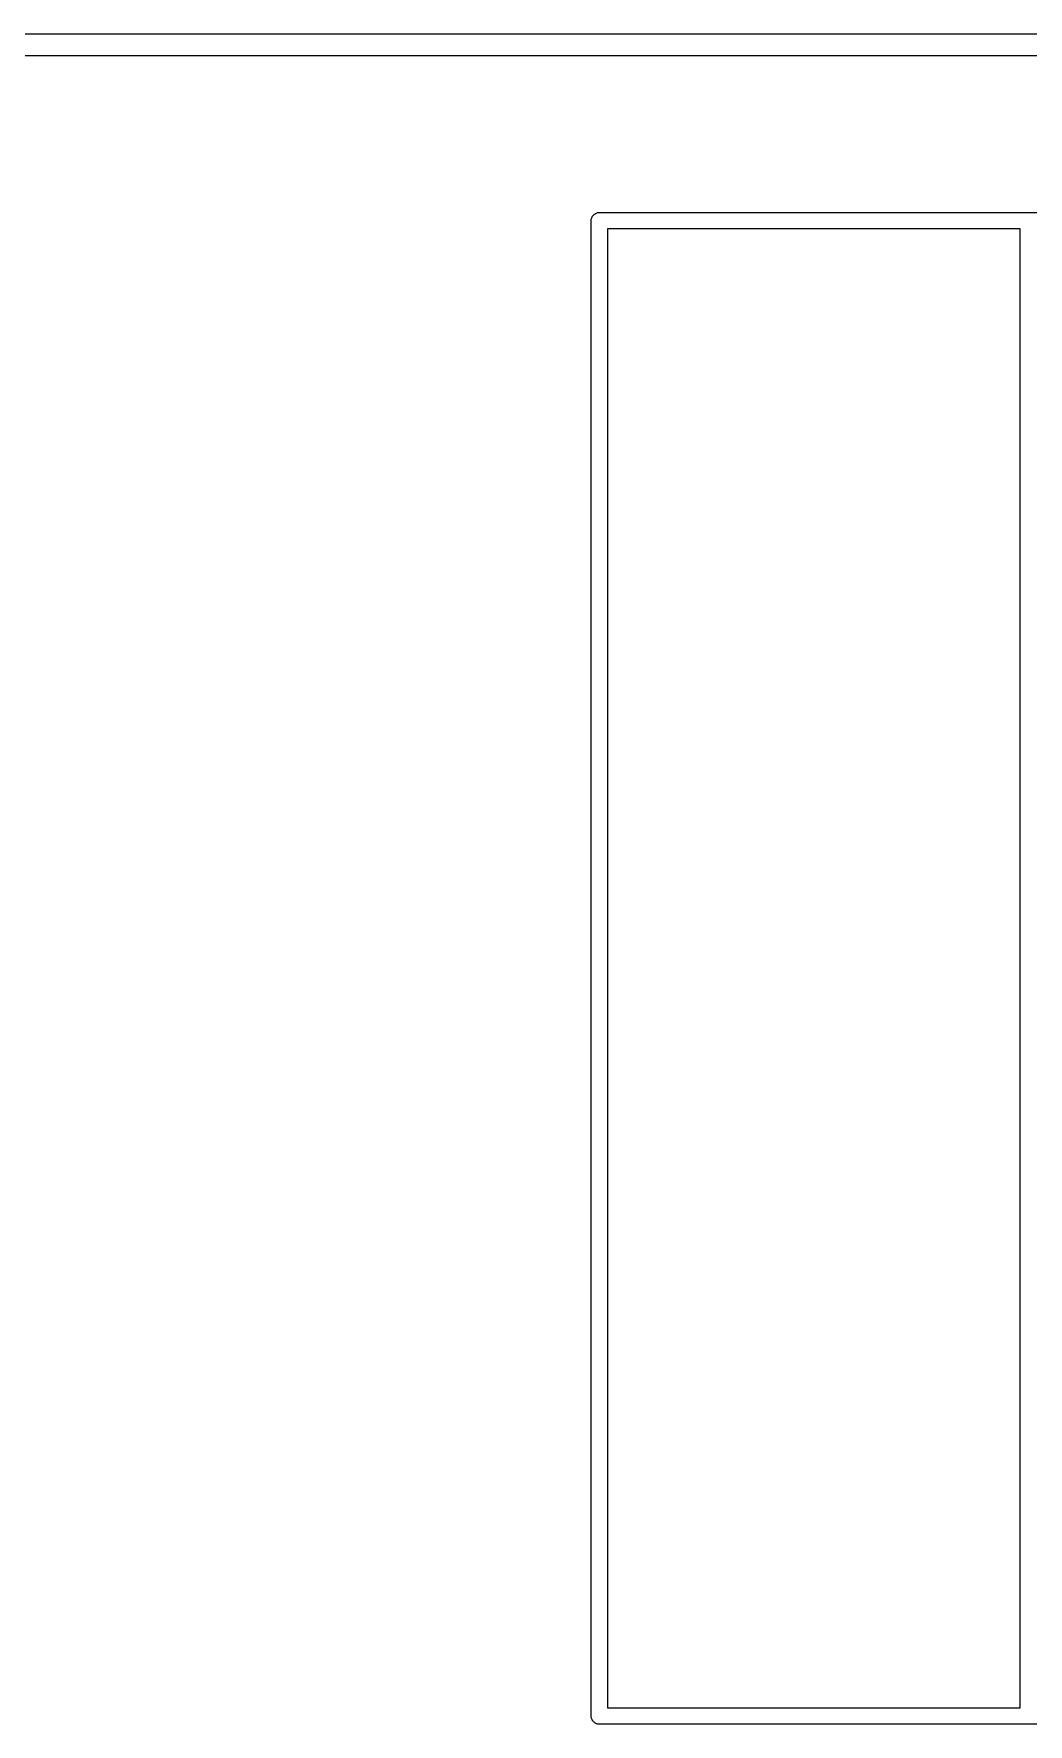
# Model space of a CAD drawing. Extents: x 100 to 214, y -112 to -50.
# Drawn here: x 142.65 to 151.7, y -65.27 to -49.9 of the extents above; entities that cross this region are included whole.
import ezdxf

# ---------------------------------------------------------------- set-up
doc = ezdxf.new("R2010")
doc.units = 0
doc.header["$MEASUREMENT"] = 0
doc.layers.add('BLACK', color=7, linetype='CONTINUOUS')

msp = doc.modelspace()

# ---------------------------------------------------------------- linework, layer by layer
at = {"layer": 'Black'}
for p, q in [((106, -49.9), (208, -49.9)), ((207.991, -50.1), (106.004, -50.1)), ((147.724, -51.6004), (147.725, -51.594)), ((147.724, -65.1996), (147.724, -51.6004)), ((147.725, -51.5874), (147.728, -51.5812)), ((147.725, -51.594), (147.725, -51.5874)), ((147.728, -51.5812), (147.729, -51.5748)), ((147.729, -51.5748), (147.732, -51.5691)), ((147.732, -51.5691), (147.734, -51.563)), ((147.734, -51.563), (147.738, -51.5579)), ((147.738, -51.5579), (147.742, -51.5523)), ((147.742, -51.5523), (147.747, -51.548)), ((147.747, -51.548), (147.751, -51.543)), ((147.751, -51.543), (147.757, -51.5397)), ((147.757, -51.5397), (147.762, -51.5355)), ((147.762, -51.5355), (147.768, -51.5333)), ((147.768, -51.5333), (147.773, -51.53)), ((147.773, -51.53), (147.78, -51.5289)), ((147.78, -51.5289), (147.786, -51.5266)), ((147.786, -51.5266), (147.793, -51.5266)), ((147.793, -51.5266), (147.799, -51.5255)), ((147.799, -51.5255), (162.201, -51.5255)), ((147.874, -51.6753), (147.874, -65.1247)), ((151.626, -51.6753), (147.874, -51.6753)), ((151.626, -65.1247), (151.626, -51.6753)), ((147.874, -65.1247), (151.626, -65.1247)), ((147.725, -65.206), (147.724, -65.1996)), ((147.725, -65.2126), (147.725, -65.206)), ((147.728, -65.2188), (147.725, -65.2126)), ((147.729, -65.2252), (147.728, -65.2188)), ((147.732, -65.2309), (147.729, -65.2252)), ((147.734, -65.237), (147.732, -65.2309)), ((147.738, -65.2421), (147.734, -65.237)), ((147.742, -65.2477), (147.738, -65.2421)), ((147.747, -65.252), (147.742, -65.2477)), ((147.751, -65.257), (147.747, -65.252)), ((147.757, -65.2603), (147.751, -65.257)), ((147.762, -65.2645), (147.757, -65.2603)), ((147.768, -65.2667), (147.762, -65.2645)), ((147.773, -65.27), (147.768, -65.2667)), ((147.78, -65.2711), (147.773, -65.27)), ((147.786, -65.2734), (147.78, -65.2711)), ((147.793, -65.2734), (147.786, -65.2734)), ((147.799, -65.2745), (147.793, -65.2734)), ((162.201, -65.2745), (147.799, -65.2745))]:
    msp.add_line(p, q, dxfattribs=at)

doc.saveas('drawing.dxf')
